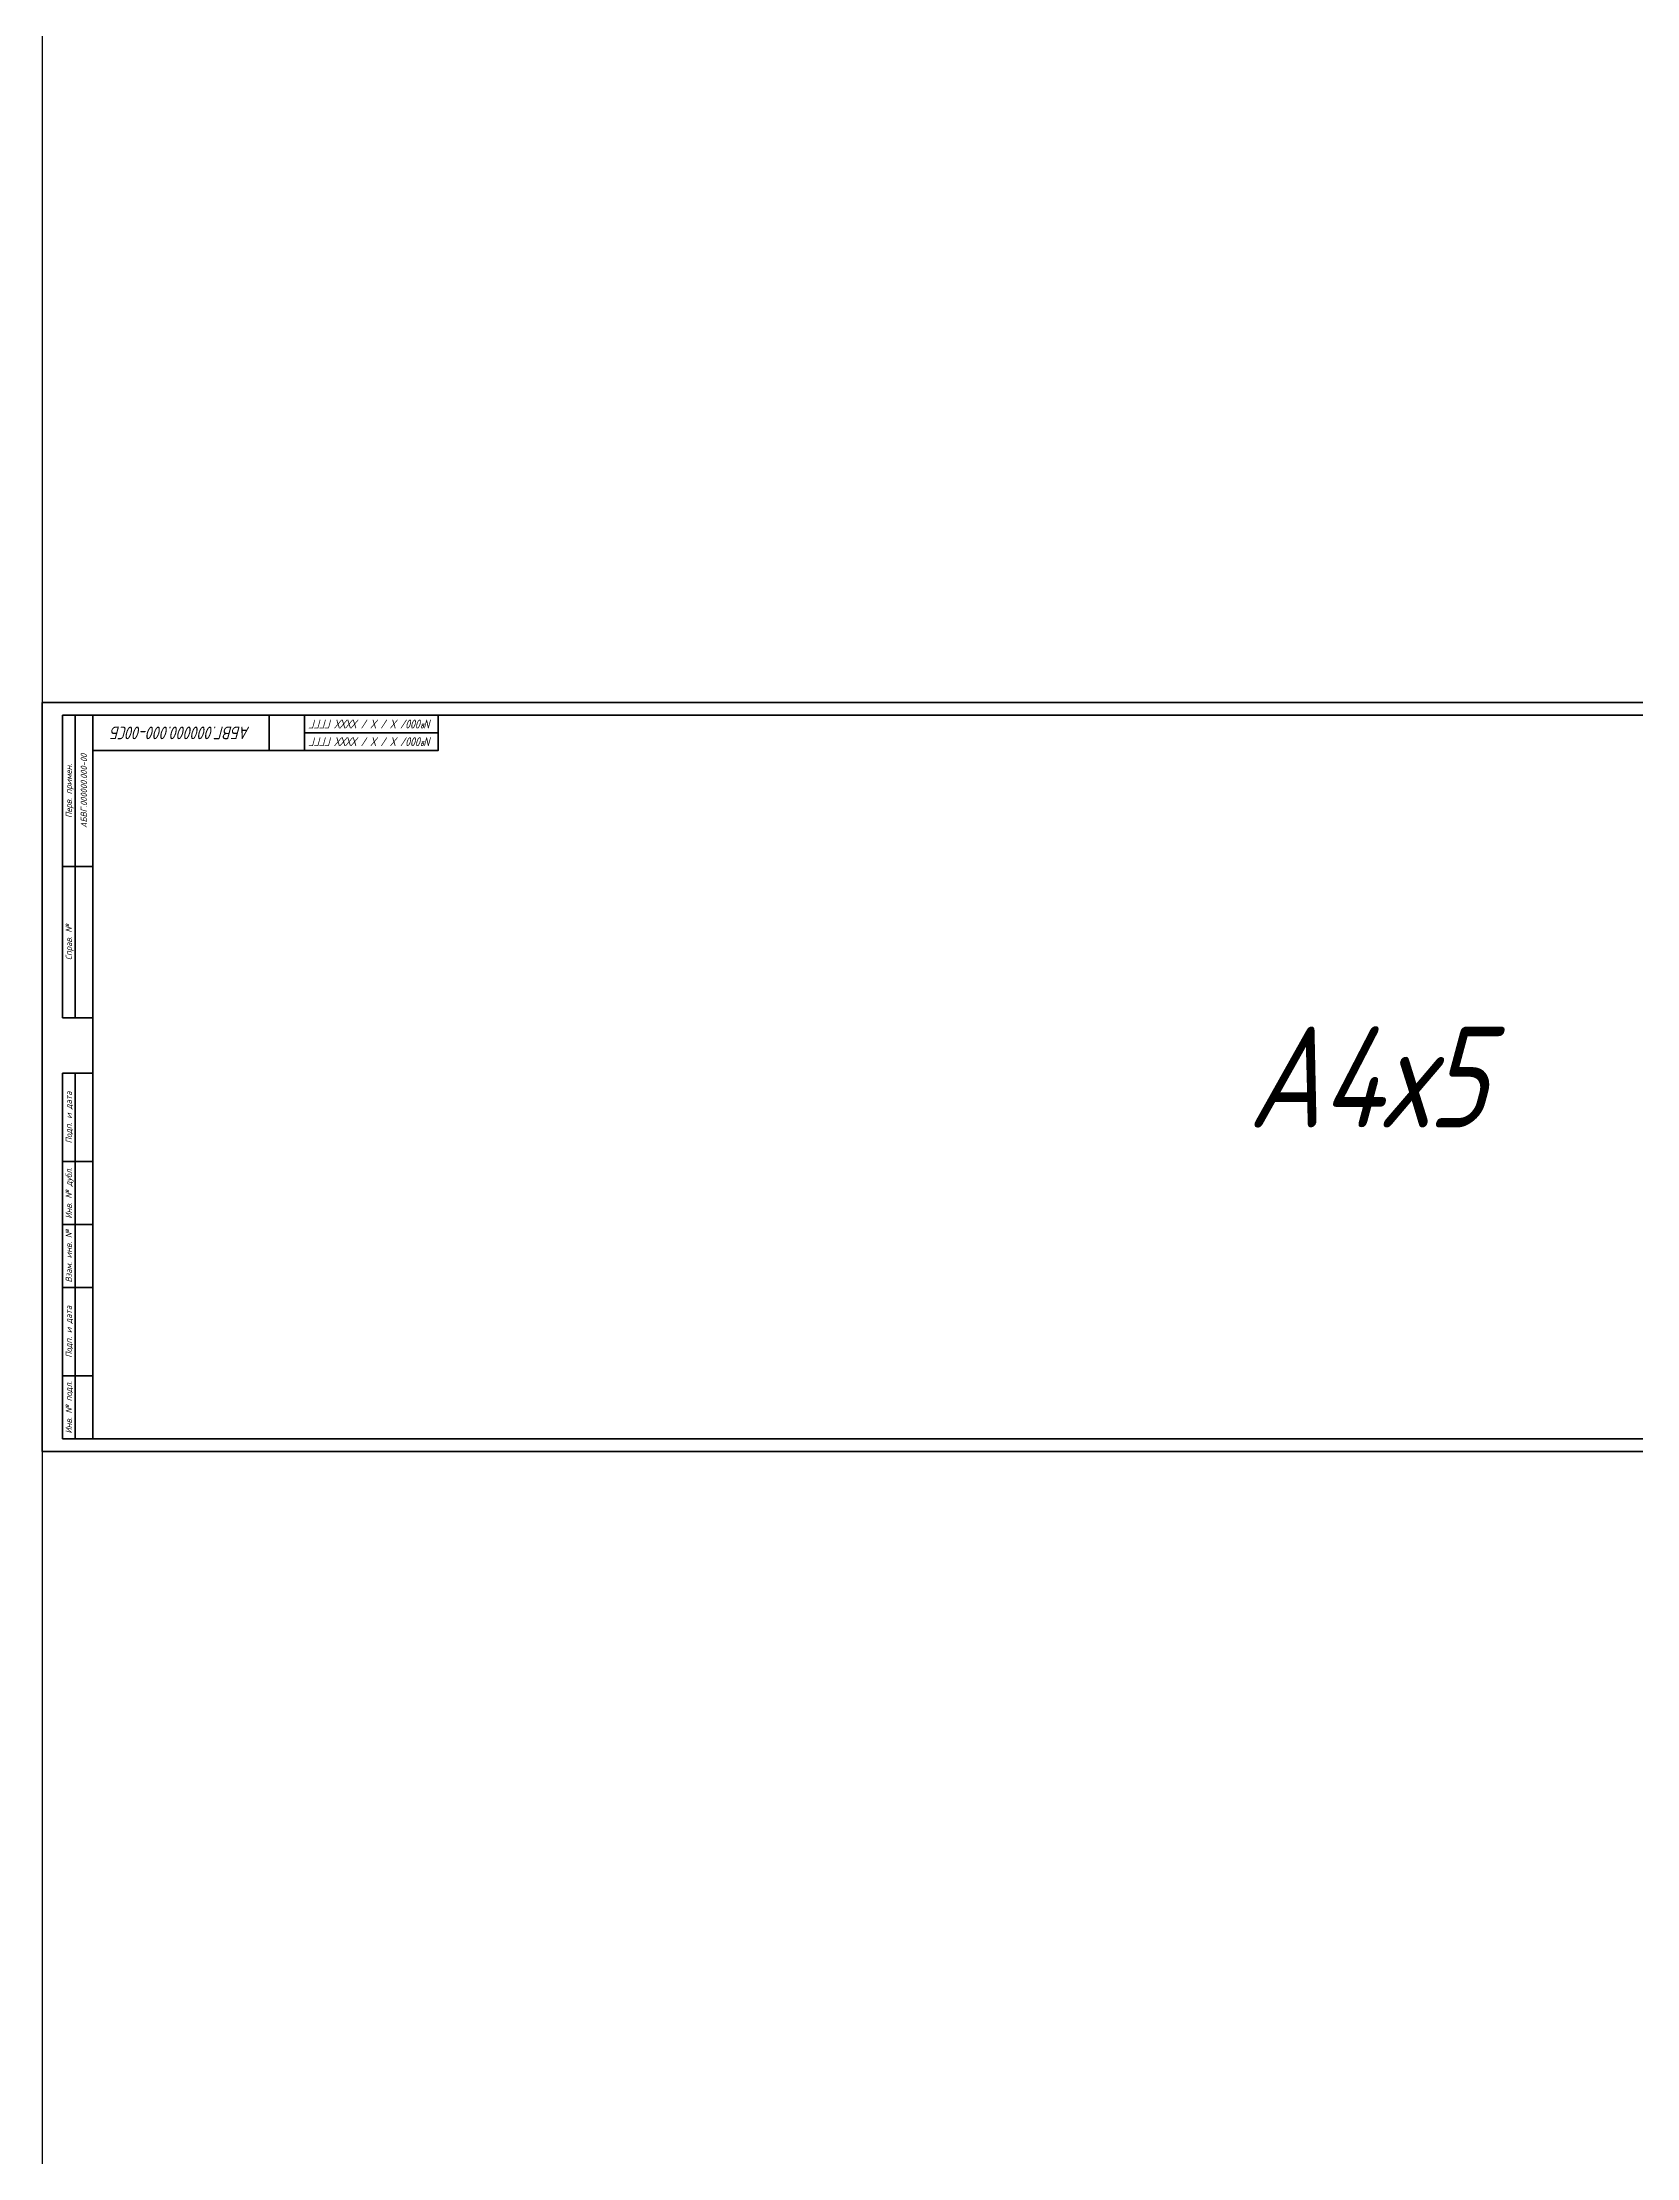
# Model space of a CAD drawing. Header units: inches. Extents: x 0 to 5320, y -3514 to 0.
# Drawn here: x 0 to 632, y -2656 to -1817 of the extents above; entities that cross this region are included whole.
import ezdxf

# ---------------------------------------------------------------- set-up
doc = ezdxf.new("R2010")
doc.units = ezdxf.units.IN
doc.header["$MEASUREMENT"] = 0
doc.layers.get('Defpoints').update_dxf_attribs({"color": 30})
doc.styles.add('GOST_A_05.0', font='GOST_A.TTF', dxfattribs={"height": 5})
doc.styles.add('GOST_A_40.0', font='GOST_A.TTF', dxfattribs={"height": 40})
doc.styles.add('GOST_B_02.5', font='GOST_A.TTF', dxfattribs={"height": 2.5})
doc.styles.add('GOST_B_03.5', font='GOST_A.TTF', dxfattribs={"height": 3.5})

msp = doc.modelspace()

# ---------------------------------------------------------------- linework, layer by layer
msp.add_line((0, 0), (0, -3514))
at = {"lineweight": 50}
for p, q in [((8, -2084), (8, -2204)), ((8, -2084), (20, -2084)), ((13, -2084), (13, -2204)), ((90, -2084), (90, -2098)), ((104, -2084), (104, -2098)), ((104, -2091), (157, -2091)), ((8, -2144), (20, -2144)), ((8, -2204), (20, -2204)), ((8, -2371), (8, -2226)), ((8, -2226), (8, -2311)), ((8, -2226), (20, -2226)), ((13, -2226), (13, -2371)), ((8, -2261), (20, -2261)), ((8, -2286), (20, -2286)), ((8, -2311), (20, -2311)), ((8, -2346), (20, -2346)), ((8, -2371), (20, -2371))]:
    msp.add_line(p, q, dxfattribs=at)
for points in [[(1046, -2371), (20, -2371), (20, -2084), (1046, -2084)], [(20, -2084), (157, -2084), (157, -2098), (20, -2098)]]:
    msp.add_lwpolyline(points, close=True, dxfattribs=at)
at = {"layer": 'Defpoints', "lineweight": 50}
msp.add_lwpolyline([(0, -2376), (1051, -2376), (1051, -2079), (0, -2079)], close=True, dxfattribs=at)

# ---------------------------------------------------------------- texts
at = {"color": 1, "lineweight": 13}
for s, insert, char_height, width, attachment_point, rotation, style in [('{\\fGOST type A|b0|i1|c204|p34;АБВГ.000000.000-00СБ}', (55, -2091), 5, 70, 5, 180, 'GOST_A_05.0'), ('{\\fGOST type A|b0|i1|c204|p34;№000/ Х / Х / ХХХХ ГГГГ}', (130.5, -2087.5), 3.5, 53, 5, 180, 'GOST_B_03.5'), ('{\\fGOST type A|b0|i1|c204|p34;№000/ Х / Х / ХХХХ ГГГГ}', (130.5, -2094.5), 3.5, 53, 5, 180, 'GOST_B_03.5'), ('{\\fGOST type A|b0|i1|c204|p34;АБВГ.000000.000-00}', (15.25, -2114), 2.5, 60, 2, 90, 'GOST_B_02.5')]:
    msp.add_mtext(s, dxfattribs=dict(at, insert=insert, char_height=char_height, width=width, attachment_point=attachment_point, rotation=rotation, style=style))
at = {"lineweight": 13, "char_height": 2.5, "attachment_point": 2, "rotation": 90, "style": 'GOST_B_02.5'}
for s, insert, width in [('{\\fGOST type A|b0|i1|c204|p34;Перв. примен.}', (9.25, -2114), 60), ('{\\fGOST type A|b0|i1|c204|p34;Справ. №}', (9.25, -2174), 60), ('{\\fGOST type A|b0|i1|c204|p34;Подп. и дата}', (9.25, -2243.5), 35), ('{\\fGOST type A|b0|i1|c204|p34;Инв. № дубл.}', (9.25, -2273.5), 25), ('{\\fGOST type A|b0|i1|c204|p34;Взам. инв. №}', (9.25, -2298.5), 25), ('{\\fGOST type A|b0|i1|c204|p34;Подп. и дата}', (9.25, -2328.5), 35), ('{\\fGOST type A|b0|i1|c204|p34;Инв. № подл.}', (9.25, -2358.5), 25)]:
    msp.add_mtext(s, dxfattribs=dict(at, insert=insert, width=width))
at = {"layer": 'Defpoints', "lineweight": 13, "insert": (525.5, -2227.5), "char_height": 40, "width": 1051, "attachment_point": 5, "style": 'GOST_A_40.0'}
msp.add_mtext('{\\fGOST type A|b0|i1|c204|p34;A4х5}', dxfattribs=at)

doc.saveas('drawing.dxf')
